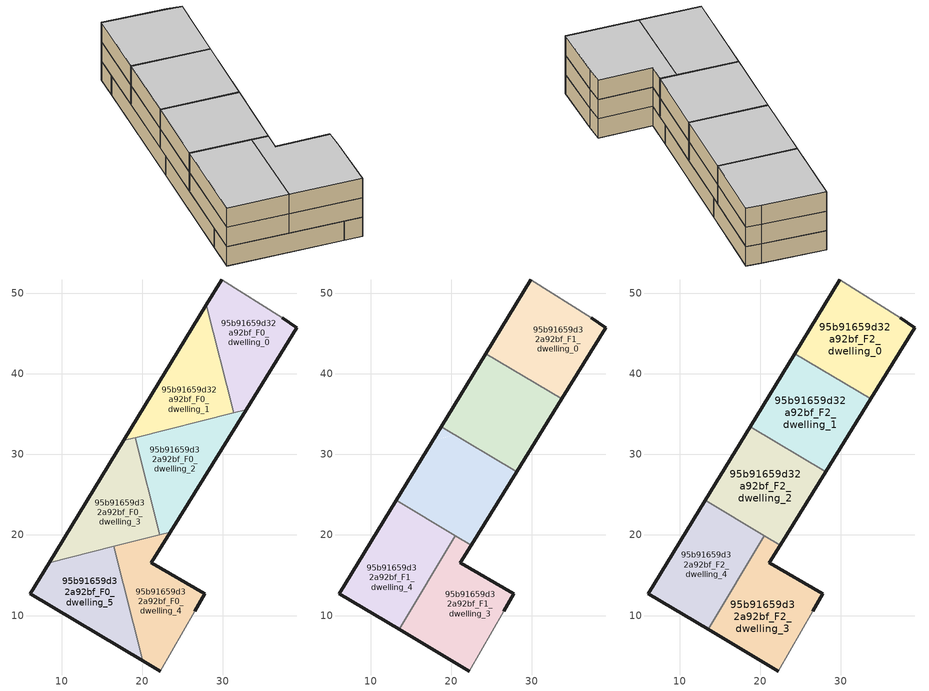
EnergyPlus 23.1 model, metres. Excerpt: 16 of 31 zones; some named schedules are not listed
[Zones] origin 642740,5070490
95b91659d32a92bf_F0_dwelling_0
 floor ground (EU_floor_Construction): 32.88,35.57 39.16,45.74 37.36,46.95 29.85,51.65 27.96,48.55 31.34,35.18 z0
 wall outside (EU_wall_Construction): 27.96,48.55 29.85,51.65 / 37.36,46.95 39.16,45.74 32.88,35.57 z0:3
 wall adiabatic (EU_wall_Construction): 29.85,51.65 37.36,46.95 z0:3
 wall to 95b91659d32a92bf_F0_dwelling_1 (EU_wall_Construction): 31.34,35.18 27.96,48.55 z0:3
 wall to 95b91659d32a92bf_F0_dwelling_2 (EU_wall_Construction): 32.88,35.57 31.34,35.18 z0:3
95b91659d32a92bf_F0_dwelling_1
 floor ground (EU_floor_Construction): 31.34,35.18 27.96,48.55 17.71,31.74 z0
 wall outside (EU_wall_Construction): 17.71,31.74 27.96,48.55 z0:3
 wall to 95b91659d32a92bf_F0_dwelling_3 (EU_wall_Construction): 19.11,32.09 17.71,31.74 z0:3
 wall to 95b91659d32a92bf_F0_dwelling_2 (EU_wall_Construction): 31.34,35.18 19.12,32.09 z0:3
95b91659d32a92bf_F0_dwelling_2
 floor ground (EU_floor_Construction): 23.5,20.36 32.88,35.57 19.11,32.09 22.16,20.03 z0
 wall outside (EU_wall_Construction): 32.88,35.57 23.5,20.36 z0:3
 wall to 95b91659d32a92bf_F0_dwelling_3 (EU_wall_Construction): 22.16,20.03 19.11,32.09 z0:3
 wall to 95b91659d32a92bf_F0_dwelling_4 (EU_wall_Construction): 23.5,20.36 22.16,20.03 z0:3
95b91659d32a92bf_F0_dwelling_3
 floor ground (EU_floor_Construction): 22.16,20.03 19.11,32.09 17.71,31.74 8.46,16.56 z0
 wall outside (EU_wall_Construction): 8.46,16.56 17.71,31.74 z0:3
 wall to 95b91659d32a92bf_F0_dwelling_5 (EU_wall_Construction): 16.48,18.59 8.46,16.56 z0:3
 wall to 95b91659d32a92bf_F0_dwelling_4 (EU_wall_Construction): 22.16,20.02 16.48,18.59 z0:3
95b91659d32a92bf_F0_dwelling_4
 floor ground (EU_floor_Construction): 22.23,3.12 26.54,10.52 27.74,12.72 21.14,16.53 23.5,20.36 16.48,18.59 20.06,4.41 z0
 wall outside (EU_wall_Construction): 22.23,3.12 20.06,4.41 / 23.5,20.36 21.14,16.53 27.74,12.72 26.54,10.52 z0:3
 wall adiabatic (EU_wall_Construction): 26.54,10.52 22.23,3.12 z0:3
 wall to 95b91659d32a92bf_F0_dwelling_5 (EU_wall_Construction): 20.06,4.41 16.48,18.59 z0:3
95b91659d32a92bf_F0_dwelling_5
 floor ground (EU_floor_Construction): 20.06,4.41 16.48,18.59 8.46,16.56 6.12,12.73 z0
 wall outside (EU_wall_Construction): 20.06,4.41 6.12,12.73 8.46,16.56 z0:3
 ceiling adiabatic (EU_roof_Construction): 16.48,18.59 17.44,14.8 13.56,8.3 6.12,12.73 8.46,16.56 z3
95b91659d32a92bf_F1_dwelling_0
 floor to 95b91659d32a92bf_F0_dwelling_0 (EU_floor_Construction): 33.69,36.89 39.16,45.74 37.36,46.95 29.85,51.65 27.96,48.55 30.42,38.84 z3
 floor to 95b91659d32a92bf_F0_dwelling_1 (EU_floor_Construction): 30.42,38.84 27.96,48.55 24.28,42.5 z3
 wall outside (EU_wall_Construction): 24.28,42.5 29.85,51.65 / 37.36,46.95 39.16,45.74 33.69,36.89 z3:6
 wall to 95b91659d32a92bf_F1_dwelling_1 (EU_wall_Construction): 33.69,36.89 24.28,42.5 z3:6
 wall adiabatic (EU_wall_Construction): 29.85,51.65 37.36,46.95 z3:6
95b91659d32a92bf_F1_dwelling_1
 floor to 95b91659d32a92bf_F0_dwelling_1 (EU_floor_Construction): 31.34,35.18 30.42,38.84 24.28,42.5 18.74,33.42 20.42,32.42 z3
 floor to 95b91659d32a92bf_F0_dwelling_0 (EU_floor_Construction): 32.88,35.57 33.69,36.89 30.42,38.84 31.34,35.18 z3
 floor to 95b91659d32a92bf_F0_dwelling_2 (EU_floor_Construction): 28.11,27.83 32.88,35.57 20.42,32.42 z3
 wall outside (EU_wall_Construction): 18.74,33.42 24.28,42.5 / 33.69,36.89 28.11,27.83 z3:6
 wall to 95b91659d32a92bf_F1_dwelling_2 (EU_wall_Construction): 28.11,27.83 18.74,33.42 z3:6
95b91659d32a92bf_F1_dwelling_2
 floor to 95b91659d32a92bf_F0_dwelling_3 (EU_floor_Construction): 22.16,20.03 19.11,32.09 17.71,31.74 13.17,24.29 20.87,19.7 z3
 floor to 95b91659d32a92bf_F0_dwelling_4 (EU_floor_Construction): 22.49,18.73 23.5,20.36 20.88,19.7 z3
 floor to 95b91659d32a92bf_F0_dwelling_1 (EU_floor_Construction): 20.42,32.42 18.74,33.42 17.71,31.74 z3
 floor to 95b91659d32a92bf_F0_dwelling_2 (EU_floor_Construction): 23.5,20.36 28.11,27.83 20.42,32.42 19.11,32.09 22.16,20.03 z3
 wall outside (EU_wall_Construction): 13.17,24.29 18.74,33.42 / 28.11,27.83 22.49,18.73 z3:6
 wall to 95b91659d32a92bf_F1_dwelling_4 (EU_wall_Construction): 20.5,19.93 13.17,24.29 z3:6
 wall to 95b91659d32a92bf_F1_dwelling_3 (EU_wall_Construction): 22.49,18.73 20.5,19.93 z3:6
95b91659d32a92bf_F1_dwelling_3
 floor to 95b91659d32a92bf_F0_dwelling_4 (EU_floor_Construction): 22.23,3.12 26.54,10.52 27.74,12.72 21.14,16.53 22.49,18.73 20.88,19.7 20.27,19.55 17.44,14.8 20.06,4.41 z3
 floor to 95b91659d32a92bf_F0_dwelling_3 (EU_floor_Construction): 20.87,19.7 20.5,19.93 20.27,19.55 z3
 floor to 95b91659d32a92bf_F0_dwelling_5 (EU_floor_Construction): 20.06,4.41 17.44,14.8 13.56,8.3 z3
 wall outside (EU_wall_Construction): 22.23,3.12 13.56,8.29 / 22.49,18.73 21.14,16.53 27.74,12.72 26.54,10.52 z3:6
 wall to 95b91659d32a92bf_F1_dwelling_4 (EU_wall_Construction): 13.56,8.29 20.5,19.93 z3:6
 wall adiabatic (EU_wall_Construction): 26.54,10.52 22.23,3.12 z3:6
95b91659d32a92bf_F1_dwelling_4
 floor to 95b91659d32a92bf_F0_dwelling_3 (EU_floor_Construction): 20.27,19.55 20.5,19.93 13.17,24.29 8.46,16.56 z3
 floor to 95b91659d32a92bf_F0_dwelling_4 (EU_floor_Construction): 17.44,14.8 20.27,19.55 16.48,18.59 z3
 floor adiabatic (EU_floor_Construction): 13.56,8.29 19.41,18.1 17.44,14.8 16.48,18.59 20.27,19.55 8.46,16.56 13.17,24.29 6.12,12.73 z3
 wall outside (EU_wall_Construction): 13.56,8.29 6.12,12.73 13.17,24.29 z3:6
95b91659d32a92bf_F2_dwelling_0
 floor to 95b91659d32a92bf_F1_dwelling_0 (EU_floor_Construction): 33.69,36.89 39.16,45.74 37.36,46.95 29.85,51.65 24.28,42.5 z6
 wall outside (EU_wall_Construction): 24.28,42.5 29.85,51.65 / 37.36,46.95 39.16,45.74 33.69,36.89 z6:9
 wall to 95b91659d32a92bf_F2_dwelling_1 (EU_wall_Construction): 33.69,36.89 24.28,42.5 z6:9
 wall adiabatic (EU_wall_Construction): 29.85,51.65 37.36,46.95 z6:9
 ceiling to 95b91659d32a92bf_F3_dwelling_0 (EU_floor_Construction): 37.36,46.95 39.16,45.74 33.69,36.89 24.28,42.5 29.85,51.65 z9
95b91659d32a92bf_F2_dwelling_1
 floor to 95b91659d32a92bf_F1_dwelling_1 (EU_floor_Construction): 28.11,27.83 33.69,36.89 24.28,42.5 18.74,33.42 z6
 wall outside (EU_wall_Construction): 18.74,33.42 24.28,42.5 / 33.69,36.89 28.11,27.83 z6:9
 wall to 95b91659d32a92bf_F2_dwelling_2 (EU_wall_Construction): 28.11,27.83 18.74,33.42 z6:9
 ceiling to 95b91659d32a92bf_F3_dwelling_1 (EU_floor_Construction): 33.69,36.89 28.11,27.83 18.74,33.42 24.28,42.5 z9
95b91659d32a92bf_F2_dwelling_2
 floor to 95b91659d32a92bf_F1_dwelling_2 (EU_floor_Construction): 22.49,18.73 28.11,27.83 18.74,33.42 13.17,24.29 z6
 wall outside (EU_wall_Construction): 13.17,24.29 18.74,33.42 / 28.11,27.83 22.49,18.73 z6:9
 wall to 95b91659d32a92bf_F2_dwelling_4 (EU_wall_Construction): 20.5,19.93 13.17,24.29 z6:9
 wall to 95b91659d32a92bf_F2_dwelling_3 (EU_wall_Construction): 22.49,18.73 20.5,19.93 z6:9
 ceiling to 95b91659d32a92bf_F3_dwelling_2 (EU_floor_Construction): 28.11,27.83 22.49,18.73 13.17,24.29 18.74,33.42 z9
95b91659d32a92bf_F2_dwelling_3
 floor to 95b91659d32a92bf_F1_dwelling_3 (EU_floor_Construction): 22.23,3.12 26.54,10.52 27.74,12.72 21.14,16.53 22.49,18.73 20.5,19.93 13.56,8.29 z6
 wall outside (EU_wall_Construction): 22.23,3.12 13.56,8.29 / 22.49,18.73 21.14,16.53 27.74,12.72 26.54,10.52 z6:9
 wall to 95b91659d32a92bf_F2_dwelling_4 (EU_wall_Construction): 13.56,8.29 20.5,19.93 z6:9
 wall adiabatic (EU_wall_Construction): 26.54,10.52 22.23,3.12 z6:9
 ceiling to 95b91659d32a92bf_F3_dwelling_3 (EU_floor_Construction): 22.49,18.73 21.14,16.53 27.74,12.72 26.54,10.52 22.23,3.12 13.56,8.29 20.5,19.93 z9
95b91659d32a92bf_F2_dwelling_4
 floor to 95b91659d32a92bf_F1_dwelling_4 (EU_floor_Construction): 13.56,8.29 20.5,19.93 13.17,24.29 6.12,12.73 z6
 wall outside (EU_wall_Construction): 13.56,8.29 6.12,12.73 13.17,24.29 z6:9
 ceiling to 95b91659d32a92bf_F3_dwelling_4 (EU_floor_Construction): 20.5,19.93 13.56,8.29 6.12,12.73 13.17,24.29 z9
[Building]
EU S2 Campaign: North Axis=0; Terrain=City; Solar Distribution=FullExterior
[Site:Location]
Lyon-Bron: Latitude=45.75; Longitude=5; Time Zone=1; Elevation=198
[SizingPeriod:WeatherFileDays]
AnnualSizingPeriod: Begin Month=1; Begin Day of Month=1; End Month=12; End Day of Month=31; Day of Week for Start Day=Monday; Use Weather File Daylight Saving Period=No; Use Weather File Rain and Snow Indicators=No
[MATERIAL]
EU_InternalMass_Material: Roughness=MediumRough; Thickness=0.1; Conductivity=1; Density=1800; Specific Heat=900; Thermal Absorptance=0.9; Solar Absorptance=0.7; Visible Absorptance=0.7
[MATERIAL:NOMASS] Roughness=MediumRough; Thermal Absorptance=0.9; Solar Absorptance=0.7; Visible Absorptance=0.7
Name | Thermal Resistance
EU_wall_NoMass | 2.13739
EU_roof_NoMass | 2.58516
EU_floor_NoMass | 2.09377
[CONSTRUCTION]
EU_wall_Construction: EU_wall_NoMass
EU_roof_Construction: EU_roof_NoMass
EU_floor_Construction: EU_floor_NoMass
EU_InternalMass_Construction: EU_InternalMass_Material
[ZONE] Type=1; Multiplier=1; Ceiling Height=autocalculate; Floor Area=autocalculate; Part of Total Floor Area=Yes
Name | Volume
95b91659d32a92bf_F0_dwelling_0 | 290.837
95b91659d32a92bf_F1_dwelling_0; 95b91659d32a92bf_F2_dwelling_0 | 349.036
95b91659d32a92bf_F0_dwelling_1 | 290.856
95b91659d32a92bf_F1_dwelling_1; 95b91659d32a92bf_F2_dwelling_1 | 349.023
95b91659d32a92bf_F0_dwelling_2 | 290.877
95b91659d32a92bf_F1_dwelling_2; 95b91659d32a92bf_F2_dwelling_2 | 349.032
95b91659d32a92bf_F0_dwelling_3; 95b91659d32a92bf_F0_dwelling_5 | 290.858
95b91659d32a92bf_F1_dwelling_3; 95b91659d32a92bf_F2_dwelling_3 | 349.051
95b91659d32a92bf_F0_dwelling_4 | 290.87
95b91659d32a92bf_F1_dwelling_4; 95b91659d32a92bf_F2_dwelling_4 | 349.031
[INTERNALMASS] Construction=EU_InternalMass_Construction
Name | Zone or ZoneList | Surface Area
95b91659d32a92bf_F0_dwelling_0_EU_InternalMass | 95b91659d32a92bf_F0_dwelling_0 | 96.9449
95b91659d32a92bf_F0_dwelling_1_EU_InternalMass | 95b91659d32a92bf_F0_dwelling_1 | 96.954
95b91659d32a92bf_F0_dwelling_2_EU_InternalMass | 95b91659d32a92bf_F0_dwelling_2 | 96.9565
95b91659d32a92bf_F0_dwelling_3_EU_InternalMass | 95b91659d32a92bf_F0_dwelling_3 | 96.9483
95b91659d32a92bf_F0_dwelling_4_EU_InternalMass | 95b91659d32a92bf_F0_dwelling_4 | 96.9569
95b91659d32a92bf_F0_dwelling_5_EU_InternalMass | 95b91659d32a92bf_F0_dwelling_5 | 96.9518
95b91659d32a92bf_F1_dwelling_0_EU_InternalMass | 95b91659d32a92bf_F1_dwelling_0 | 116.345
95b91659d32a92bf_F1_dwelling_1_EU_InternalMass | 95b91659d32a92bf_F1_dwelling_1 | 116.341
95b91659d32a92bf_F1_dwelling_2_EU_InternalMass | 95b91659d32a92bf_F1_dwelling_2 | 116.344
95b91659d32a92bf_F1_dwelling_3_EU_InternalMass | 95b91659d32a92bf_F1_dwelling_3 | 116.351
95b91659d32a92bf_F1_dwelling_4_EU_InternalMass | 95b91659d32a92bf_F1_dwelling_4 | 116.341
95b91659d32a92bf_F2_dwelling_0_EU_InternalMass | 95b91659d32a92bf_F2_dwelling_0 | 116.345
95b91659d32a92bf_F2_dwelling_1_EU_InternalMass | 95b91659d32a92bf_F2_dwelling_1 | 116.341
95b91659d32a92bf_F2_dwelling_2_EU_InternalMass | 95b91659d32a92bf_F2_dwelling_2 | 116.344
95b91659d32a92bf_F2_dwelling_3_EU_InternalMass | 95b91659d32a92bf_F2_dwelling_3 | 116.351
95b91659d32a92bf_F2_dwelling_4_EU_InternalMass | 95b91659d32a92bf_F2_dwelling_4 | 116.341
[OTHEREQUIPMENT] Fuel Type=Electricity; Design Level Calculation Method=Watts/Area; Power per Zone Floor Area=1; Fraction Latent=0; Fraction Radiant=0; Fraction Lost=0; Carbon Dioxide Generation Rate=0; EndUse Subcategory=EU_Step8_InternalGains
Name | Zone or ZoneList or Space or SpaceList | Schedule
EU_Step8_InternalGain_95b91659d32a92bf_F0_dwelling_0_f000 | 95b91659d32a92bf_F0_dwelling_0 | EU_Step8_GainSchedule_95b91659d32a92bf_F0_dwelling_0_f000
EU_Step8_InternalGain_95b91659d32a92bf_F0_dwelling_1_f000 | 95b91659d32a92bf_F0_dwelling_1 | EU_Step8_GainSchedule_95b91659d32a92bf_F0_dwelling_1_f000
EU_Step8_InternalGain_95b91659d32a92bf_F0_dwelling_2_f000 | 95b91659d32a92bf_F0_dwelling_2 | EU_Step8_GainSchedule_95b91659d32a92bf_F0_dwelling_2_f000
EU_Step8_InternalGain_95b91659d32a92bf_F0_dwelling_3_f000 | 95b91659d32a92bf_F0_dwelling_3 | EU_Step8_GainSchedule_95b91659d32a92bf_F0_dwelling_3_f000
EU_Step8_InternalGain_95b91659d32a92bf_F0_dwelling_4_f000 | 95b91659d32a92bf_F0_dwelling_4 | EU_Step8_GainSchedule_95b91659d32a92bf_F0_dwelling_4_f000
EU_Step8_InternalGain_95b91659d32a92bf_F0_dwelling_5_f000 | 95b91659d32a92bf_F0_dwelling_5 | EU_Step8_GainSchedule_95b91659d32a92bf_F0_dwelling_5_f000
EU_Step8_InternalGain_95b91659d32a92bf_F1_dwelling_0_f000 | 95b91659d32a92bf_F1_dwelling_0 | EU_Step8_GainSchedule_95b91659d32a92bf_F1_dwelling_0_f000
EU_Step8_InternalGain_95b91659d32a92bf_F1_dwelling_1_f000 | 95b91659d32a92bf_F1_dwelling_1 | EU_Step8_GainSchedule_95b91659d32a92bf_F1_dwelling_1_f000
EU_Step8_InternalGain_95b91659d32a92bf_F1_dwelling_2_f000 | 95b91659d32a92bf_F1_dwelling_2 | EU_Step8_GainSchedule_95b91659d32a92bf_F1_dwelling_2_f000
EU_Step8_InternalGain_95b91659d32a92bf_F1_dwelling_3_f000 | 95b91659d32a92bf_F1_dwelling_3 | EU_Step8_GainSchedule_95b91659d32a92bf_F1_dwelling_3_f000
EU_Step8_InternalGain_95b91659d32a92bf_F1_dwelling_4_f000 | 95b91659d32a92bf_F1_dwelling_4 | EU_Step8_GainSchedule_95b91659d32a92bf_F1_dwelling_4_f000
EU_Step8_InternalGain_95b91659d32a92bf_F2_dwelling_0_f000 | 95b91659d32a92bf_F2_dwelling_0 | EU_Step8_GainSchedule_95b91659d32a92bf_F2_dwelling_0_f000
EU_Step8_InternalGain_95b91659d32a92bf_F2_dwelling_1_f000 | 95b91659d32a92bf_F2_dwelling_1 | EU_Step8_GainSchedule_95b91659d32a92bf_F2_dwelling_1_f000
EU_Step8_InternalGain_95b91659d32a92bf_F2_dwelling_2_f000 | 95b91659d32a92bf_F2_dwelling_2 | EU_Step8_GainSchedule_95b91659d32a92bf_F2_dwelling_2_f000
EU_Step8_InternalGain_95b91659d32a92bf_F2_dwelling_3_f000 | 95b91659d32a92bf_F2_dwelling_3 | EU_Step8_GainSchedule_95b91659d32a92bf_F2_dwelling_3_f000
EU_Step8_InternalGain_95b91659d32a92bf_F2_dwelling_4_f000 | 95b91659d32a92bf_F2_dwelling_4 | EU_Step8_GainSchedule_95b91659d32a92bf_F2_dwelling_4_f000
[ZONEVENTILATION:DESIGNFLOWRATE] Schedule=EU_AlwaysOn; Design Flow Rate Calculation Method=AirChanges/Hour; Air Changes per Hour=0.487355; Ventilation Type=Natural; Fan Pressure Rise=0; Fan Total Efficiency=1; Constant Term Coefficient=1; Temperature Term Coefficient=0; Velocity Term Coefficient=0; Velocity Squared Term Coefficient=0; Minimum Indoor Temperature=-100; Maximum Indoor Temperature=100; Delta Temperature=-100; Minimum Outdoor Temperature=-100; Maximum Outdoor Temperature=100; Maximum Wind Speed=40
Name | Zone or ZoneList or Space or SpaceList
EU_ConstantAir_95b91659d32a92bf_F0_dwelling_0 | 95b91659d32a92bf_F0_dwelling_0
EU_ConstantAir_95b91659d32a92bf_F0_dwelling_1 | 95b91659d32a92bf_F0_dwelling_1
EU_ConstantAir_95b91659d32a92bf_F0_dwelling_2 | 95b91659d32a92bf_F0_dwelling_2
EU_ConstantAir_95b91659d32a92bf_F0_dwelling_3 | 95b91659d32a92bf_F0_dwelling_3
EU_ConstantAir_95b91659d32a92bf_F0_dwelling_4 | 95b91659d32a92bf_F0_dwelling_4
EU_ConstantAir_95b91659d32a92bf_F0_dwelling_5 | 95b91659d32a92bf_F0_dwelling_5
EU_ConstantAir_95b91659d32a92bf_F1_dwelling_0 | 95b91659d32a92bf_F1_dwelling_0
EU_ConstantAir_95b91659d32a92bf_F1_dwelling_1 | 95b91659d32a92bf_F1_dwelling_1
EU_ConstantAir_95b91659d32a92bf_F1_dwelling_2 | 95b91659d32a92bf_F1_dwelling_2
EU_ConstantAir_95b91659d32a92bf_F1_dwelling_3 | 95b91659d32a92bf_F1_dwelling_3
EU_ConstantAir_95b91659d32a92bf_F1_dwelling_4 | 95b91659d32a92bf_F1_dwelling_4
EU_ConstantAir_95b91659d32a92bf_F2_dwelling_0 | 95b91659d32a92bf_F2_dwelling_0
EU_ConstantAir_95b91659d32a92bf_F2_dwelling_1 | 95b91659d32a92bf_F2_dwelling_1
EU_ConstantAir_95b91659d32a92bf_F2_dwelling_2 | 95b91659d32a92bf_F2_dwelling_2
EU_ConstantAir_95b91659d32a92bf_F2_dwelling_3 | 95b91659d32a92bf_F2_dwelling_3
EU_ConstantAir_95b91659d32a92bf_F2_dwelling_4 | 95b91659d32a92bf_F2_dwelling_4
[HVACTEMPLATE:THERMOSTAT] Constant Heating Setpoint=20; Constant Cooling Setpoint=50
EU_HeatOnly_95b91659d32a92bf_F0_dwelling_0; EU_HeatOnly_95b91659d32a92bf_F0_dwelling_1; EU_HeatOnly_95b91659d32a92bf_F0_dwelling_2; EU_HeatOnly_95b91659d32a92bf_F0_dwelling_3; EU_HeatOnly_95b91659d32a92bf_F0_dwelling_4; EU_HeatOnly_95b91659d32a92bf_F0_dwelling_5; EU_HeatOnly_95b91659d32a92bf_F1_dwelling_0; EU_HeatOnly_95b91659d32a92bf_F1_dwelling_1; EU_HeatOnly_95b91659d32a92bf_F1_dwelling_2; EU_HeatOnly_95b91659d32a92bf_F1_dwelling_3; EU_HeatOnly_95b91659d32a92bf_F1_dwelling_4; EU_HeatOnly_95b91659d32a92bf_F2_dwelling_0; EU_HeatOnly_95b91659d32a92bf_F2_dwelling_1; EU_HeatOnly_95b91659d32a92bf_F2_dwelling_2; EU_HeatOnly_95b91659d32a92bf_F2_dwelling_3; EU_HeatOnly_95b91659d32a92bf_F2_dwelling_4; EU_HeatOnly_95b91659d32a92bf_F3_dwelling_0; EU_HeatOnly_95b91659d32a92bf_F3_dwelling_1; EU_HeatOnly_95b91659d32a92bf_F3_dwelling_2; EU_HeatOnly_95b91659d32a92bf_F3_dwelling_3; EU_HeatOnly_95b91659d32a92bf_F3_dwelling_4; EU_HeatOnly_95b91659d32a92bf_F4_dwelling_0; EU_HeatOnly_95b91659d32a92bf_F4_dwelling_1; EU_HeatOnly_95b91659d32a92bf_F4_dwelling_2; EU_HeatOnly_95b91659d32a92bf_F4_dwelling_3; EU_HeatOnly_95b91659d32a92bf_F4_dwelling_4; EU_HeatOnly_95b91659d32a92bf_F5_dwelling_0; EU_HeatOnly_95b91659d32a92bf_F5_dwelling_1; EU_HeatOnly_95b91659d32a92bf_F5_dwelling_2; EU_HeatOnly_95b91659d32a92bf_F5_dwelling_3; EU_HeatOnly_95b91659d32a92bf_F5_dwelling_4
[HVACTEMPLATE:ZONE:IDEALLOADSAIRSYSTEM] System Availability Schedule=EU_AlwaysOn; Maximum Heating Supply Air Temperature=50; Minimum Cooling Supply Air Temperature=13; Maximum Heating Supply Air Humidity Ratio=0.0156; Minimum Cooling Supply Air Humidity Ratio=0.0077; Heating Limit=NoLimit; Cooling Limit=NoLimit; Heating Availability Schedule=EU_AlwaysOn; Cooling Availability Schedule=EU_CoolingOff; Dehumidification Control Type=ConstantSensibleHeatRatio; Cooling Sensible Heat Ratio=0.7; Dehumidification Setpoint=60; Humidification Control Type=None; Humidification Setpoint=30; Outdoor Air Method=None; Outdoor Air Flow Rate per Person=0.00944; Outdoor Air Flow Rate per Zone Floor Area=0; Outdoor Air Flow Rate per Zone=0; Demand Controlled Ventilation Type=None; Outdoor Air Economizer Type=NoEconomizer; Heat Recovery Type=None; Sensible Heat Recovery Effectiveness=0.7; Latent Heat Recovery Effectiveness=0.65
Name | Template Thermostat
95b91659d32a92bf_F0_dwelling_0 | EU_HeatOnly_95b91659d32a92bf_F0_dwelling_0
95b91659d32a92bf_F0_dwelling_1 | EU_HeatOnly_95b91659d32a92bf_F0_dwelling_1
95b91659d32a92bf_F0_dwelling_2 | EU_HeatOnly_95b91659d32a92bf_F0_dwelling_2
95b91659d32a92bf_F0_dwelling_3 | EU_HeatOnly_95b91659d32a92bf_F0_dwelling_3
95b91659d32a92bf_F0_dwelling_4 | EU_HeatOnly_95b91659d32a92bf_F0_dwelling_4
95b91659d32a92bf_F0_dwelling_5 | EU_HeatOnly_95b91659d32a92bf_F0_dwelling_5
95b91659d32a92bf_F1_dwelling_0 | EU_HeatOnly_95b91659d32a92bf_F1_dwelling_0
95b91659d32a92bf_F1_dwelling_1 | EU_HeatOnly_95b91659d32a92bf_F1_dwelling_1
95b91659d32a92bf_F1_dwelling_2 | EU_HeatOnly_95b91659d32a92bf_F1_dwelling_2
95b91659d32a92bf_F1_dwelling_3 | EU_HeatOnly_95b91659d32a92bf_F1_dwelling_3
95b91659d32a92bf_F1_dwelling_4 | EU_HeatOnly_95b91659d32a92bf_F1_dwelling_4
